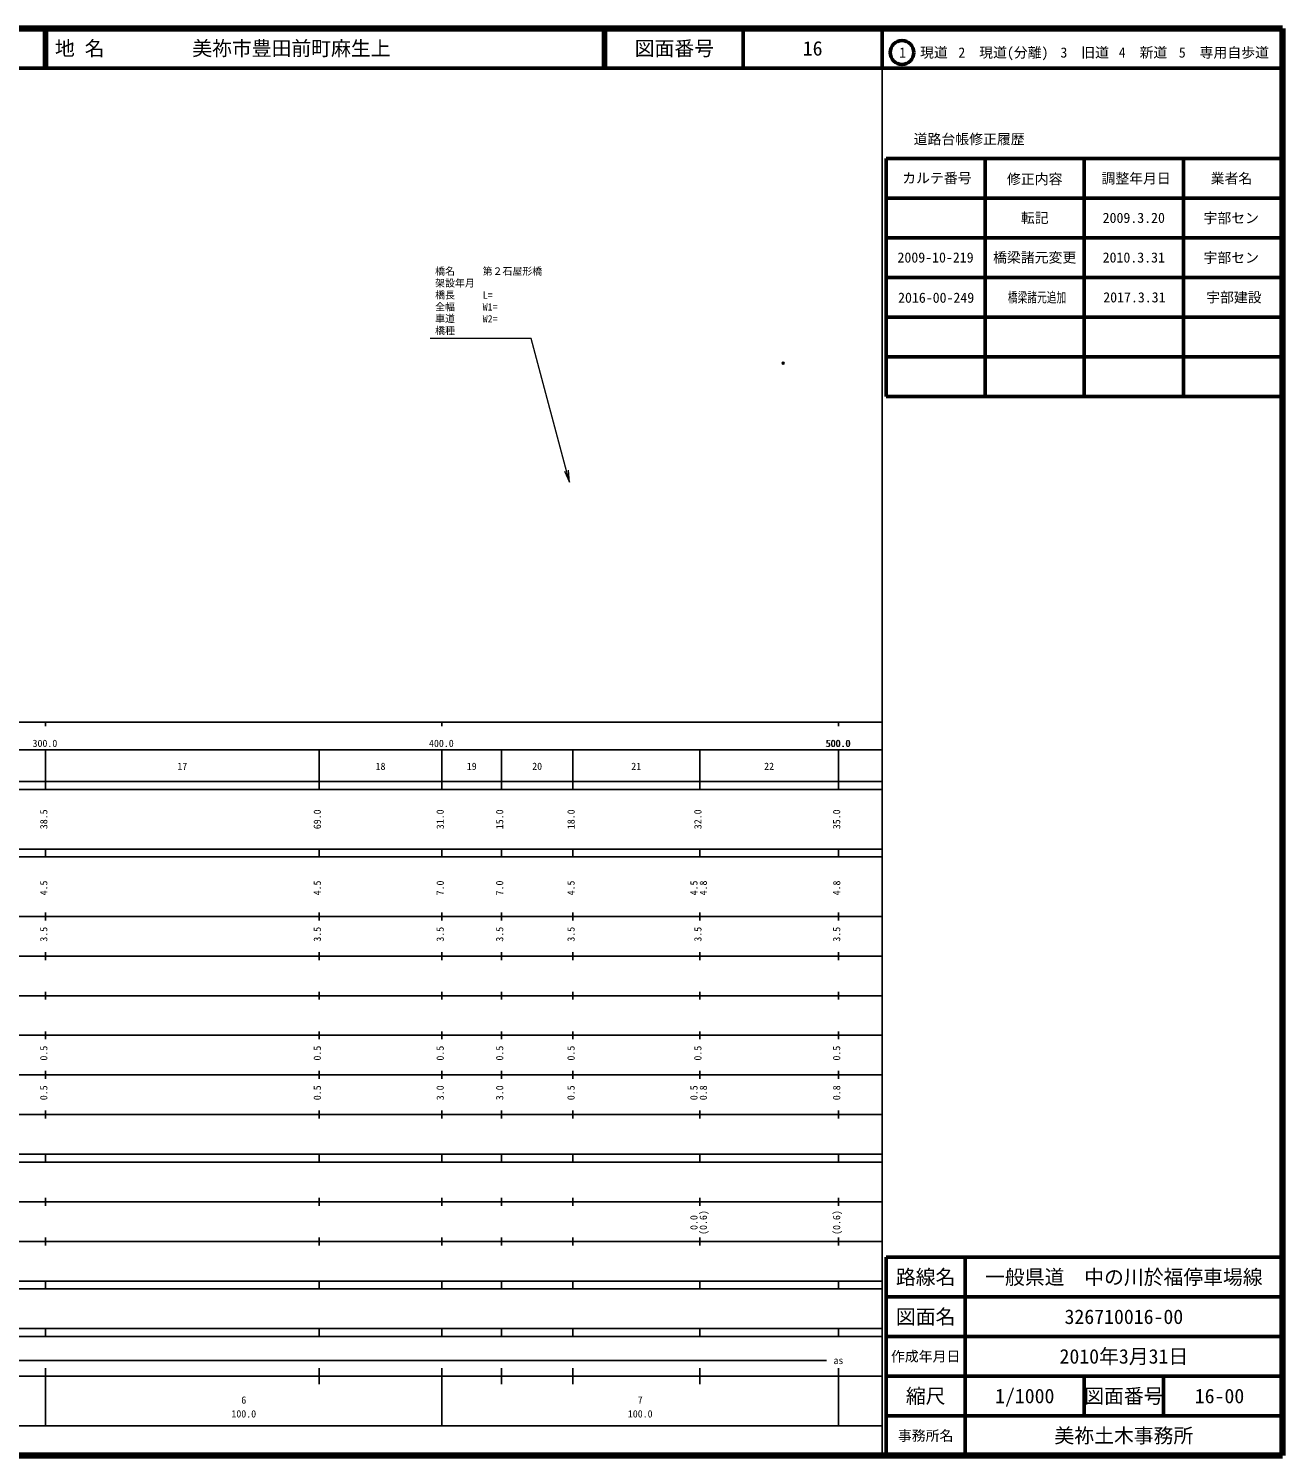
# Model space of a CAD drawing. Units: millimetres on the paper, with parts at other scales. Extents: x 40 to 680, y 20 to 380.
# Drawn here: x 363.7 to 680, y 20 to 380 of the extents above; entities that cross this region are included whole.
import ezdxf
from ezdxf.enums import TextEntityAlignment as Align

# ---------------------------------------------------------------- set-up
doc = ezdxf.new("R2010")
doc.units = ezdxf.units.MM
doc.header["$PDMODE"] = 32
doc.header["$PDSIZE"] = 0.5
for name, color, linetype in [('M-STR-HTXT', 7, 'Continuous'), ('M-TTL-TXT', 7, 'Continuous'), ('S-OTRS', 6, 'Continuous')]:
    doc.layers.add(name, color=color, linetype=linetype)
for name, color, linetype, lineweight in [('S-TTL', 2, 'Continuous', 140), ('S-TTL-BAND', 7, 'Continuous', 25), ('S-TTL-FRAM', 2, 'Continuous', 50), ('S-TTL-LINE', 7, 'Continuous', 50), ('S-TTL-TXT', 7, 'Continuous', 13)]:
    doc.layers.add(name, color=color, linetype=linetype, lineweight=lineweight)
doc.styles.add('ＭＳ ゴシック', font='')
doc.styles.get('ＭＳ ゴシック').set_extended_font_data('MS Gothic')

# ---------------------------------------------------------------- blocks, each defined once
blk = doc.blocks.new('open_arrow')
at = {"color": 0, "linetype": 'Continuous', "lineweight": -2}
blk.add_lwpolyline([(7.5, 1.25), (0, 0), (7.5, -1.25)], dxfattribs=at)

msp = doc.modelspace()

# ---------------------------------------------------------------- linework, layer by layer
at = {"layer": 'S-OTRS'}
msp.add_point((554.062, 295.596), dxfattribs=at)
at = {"layer": 'S-TTL'}
for p, q in [((680, 380), (40, 380)), ((680, 20), (680, 380)), ((40, 20), (680, 20))]:
    msp.add_line(p, q, dxfattribs=at)
at = {"layer": 'S-TTL-BAND'}
for p, q in [((579, 20), (579, 370)), ((40, 205), (579, 205)), ((368, 205), (368, 204)), ((468, 205), (468, 204)), ((568, 205), (568, 204)), ((68, 198), (579, 198)), ((368, 188), (368, 198)), ((437, 188), (437, 198)), ((468, 188), (468, 198)), ((483, 188), (483, 198)), ((501, 188), (501, 198)), ((533, 188), (533, 198)), ((568, 188), (568, 198)), ((40, 190), (579, 190)), ((40, 188), (579, 188)), ((40, 173), (579, 173)), ((368, 171), (368, 173)), ((437, 171), (437, 173)), ((468, 171), (468, 173)), ((483, 171), (483, 173)), ((501, 171), (501, 173)), ((533, 171), (533, 173)), ((568, 171), (568, 173)), ((40, 171), (579, 171)), ((40, 156), (579, 156)), ((368, 155), (368, 157)), ((437, 155), (437, 157)), ((468, 155), (468, 157)), ((483, 155), (483, 157)), ((501, 155), (501, 157)), ((533, 155), (533, 157)), ((568, 155), (568, 157)), ((46, 146), (579, 146)), ((368, 145), (368, 147)), ((437, 145), (437, 147)), ((468, 145), (468, 147)), ((483, 145), (483, 147)), ((501, 145), (501, 147)), ((533, 145), (533, 147)), ((568, 145), (568, 147)), ((368, 135), (368, 137)), ((437, 135), (437, 137)), ((468, 135), (468, 137)), ((483, 135), (483, 137)), ((501, 135), (501, 137)), ((533, 135), (533, 137)), ((568, 135), (568, 137)), ((52, 136), (579, 136)), ((46, 126), (579, 126)), ((368, 125), (368, 127)), ((437, 125), (437, 127)), ((468, 125), (468, 127)), ((483, 125), (483, 127)), ((501, 125), (501, 127)), ((533, 125), (533, 127)), ((568, 125), (568, 127)), ((52, 116), (579, 116)), ((368, 115), (368, 117)), ((437, 115), (437, 117)), ((468, 115), (468, 117)), ((483, 115), (483, 117)), ((501, 115), (501, 117)), ((533, 115), (533, 117)), ((568, 115), (568, 117)), ((46, 106), (579, 106)), ((368, 105), (368, 107)), ((437, 105), (437, 107)), ((468, 105), (468, 107)), ((483, 105), (483, 107)), ((501, 105), (501, 107)), ((533, 105), (533, 107)), ((568, 105), (568, 107)), ((40, 96), (579, 96)), ((40, 94), (579, 94)), ((368, 94), (368, 96)), ((437, 94), (437, 96)), ((468, 94), (468, 96)), ((483, 94), (483, 96)), ((501, 94), (501, 96)), ((533, 94), (533, 96)), ((568, 94), (568, 96)), ((49, 84), (579, 84)), ((368, 83), (368, 85)), ((437, 83), (437, 85)), ((468, 83), (468, 85)), ((483, 83), (483, 85)), ((501, 83), (501, 85)), ((533, 83), (533, 85)), ((568, 83), (568, 85)), ((40, 74), (579, 74)), ((368, 73), (368, 75)), ((437, 73), (437, 75)), ((468, 73), (468, 75)), ((483, 73), (483, 75)), ((501, 73), (501, 75)), ((533, 73), (533, 75)), ((568, 73), (568, 75)), ((40, 64), (579, 64)), ((40, 62), (579, 62)), ((368, 62), (368, 64)), ((437, 62), (437, 64)), ((468, 62), (468, 64)), ((483, 62), (483, 64)), ((501, 62), (501, 64)), ((533, 62), (533, 64)), ((568, 62), (568, 64)), ((40, 52), (579, 52)), ((368, 50), (368, 52)), ((437, 50), (437, 52)), ((468, 50), (468, 52)), ((483, 50), (483, 52)), ((501, 50), (501, 52)), ((533, 50), (533, 52)), ((568, 50), (568, 52)), ((40, 50), (579, 50)), ((71, 44), (565, 44)), ((40, 40), (579, 40)), ((368, 27.5), (368, 42)), ((437, 38), (437, 42)), ((468, 27.5), (468, 42)), ((483, 38), (483, 42)), ((501, 38), (501, 42)), ((533, 38), (533, 42)), ((568, 27.5), (568, 42)), ((68, 27.5), (579, 27.5))]:
    msp.add_line(p, q, dxfattribs=at)
at = {"layer": 'S-TTL-FRAM'}
for p, q in [((580, 347.197), (580, 287.197)), ((580, 347.197), (680, 347.197)), ((580, 287.197), (680, 287.197)), ((680, 70), (580, 70)), ((580, 70), (580, 20))]:
    msp.add_line(p, q, dxfattribs=at)
at = {"layer": 'S-TTL-LINE'}
for p, q in [((367.75, 380), (367.75, 370)), ((368.25, 380), (368.25, 370)), ((508.747, 380), (508.747, 370)), ((509.247, 380), (509.247, 370)), ((543.997, 380), (543.997, 370)), ((579, 380), (579, 370)), ((40, 370), (680, 370)), ((605, 347.197), (605, 287.197)), ((630, 347.197), (630, 287.197)), ((655, 347.197), (655, 287.197)), ((580, 337.197), (680, 337.197)), ((580, 327.197), (680, 327.197)), ((580, 317.197), (680, 317.197)), ((580, 307.197), (680, 307.197)), ((580, 297.197), (680, 297.197)), ((600, 70), (600, 20)), ((680, 60), (580, 60)), ((680, 50), (580, 50)), ((680, 40), (580, 40)), ((630, 40), (630, 30)), ((650, 40), (650, 30)), ((680, 30), (580, 30))]:
    msp.add_line(p, q, dxfattribs=at)
msp.add_circle((584.031, 373.958), 3, dxfattribs=at)
at = {"layer": 'S-TTL-TXT'}
msp.add_lwpolyline([(500.194, 265.555), (490.476, 301.779), (465.029, 301.779)], dxfattribs=at)

# ---------------------------------------------------------------- block references
at = {"layer": 'S-TTL-TXT', "xscale": 0.4, "yscale": 0.4, "rotation": 105}
msp.add_blockref('open_arrow', (500.194, 265.555), dxfattribs=at)

# ---------------------------------------------------------------- texts
at = {"layer": 'M-STR-HTXT', "style": 'ＭＳ ゴシック'}
for s, p in [('橋名', (466.268, 317.302)), ('架設年月', (466.268, 314.302)), ('第２石屋形橋', (478.268, 317.302)), ('橋長', (466.268, 311.302)), ('L=', (478.268, 311.302)), ('全幅', (466.268, 308.302)), ('W1=', (478.268, 308.302)), ('車道', (466.268, 305.362)), ('W2=', (478.268, 305.302)), ('橋種', (466.268, 302.302))]:
    msp.add_text(s, height=1.833, dxfattribs=at).set_placement(p, align=Align.BOTTOM_LEFT)
at = {"layer": 'M-TTL-TXT', "style": 'ＭＳ ゴシック'}
for s, p in [('2016-00-249', (583.046, 310.044)), ('2017.3.31', (634.796, 310.138))]:
    msp.add_text(s, height=2.566, dxfattribs=at).set_placement(p, align=Align.BOTTOM_LEFT)
at = {"layer": 'M-TTL-TXT', "style": 'ＭＳ ゴシック', "width": 0.7}
msp.add_text('橋梁諸元追加', height=2.566, dxfattribs=at).set_placement((610.749, 310.138), align=Align.BOTTOM_LEFT)
at = {"layer": 'M-TTL-TXT', "style": 'ＭＳ ゴシック'}
msp.add_text('宇部建設', height=2.566, dxfattribs=at).set_placement((667.758, 310.138), align=Align.BOTTOM_CENTER)
at = {"layer": 'S-TTL-BAND', "style": 'ＭＳ ゴシック'}
msp.add_text('2009-10-219', height=2.566, dxfattribs=at).set_placement((592.5, 322.245), align=Align.MIDDLE_CENTER)
for s, p in [('300.0', (367.844, 198.195)), ('400.0', (467.844, 198.195)), ('500.0', (567.844, 198.195)), ('500.0', (568, 198.195)), ('17', (402.5, 192.405)), ('18', (452.5, 192.405)), ('19', (475.5, 192.405)), ('20', (492, 192.405)), ('21', (517, 192.405)), ('22', (550.5, 192.405)), ('as', (568, 42.5)), ('6', (418, 32.523)), ('7', (518, 32.523)), ('100.0', (418, 29.033)), ('100.0', (518, 29.033))]:
    msp.add_text(s, height=1.833, dxfattribs=at).set_placement(p, align=Align.BOTTOM_CENTER)
for s, p in [('38.5', (369, 180.5)), ('69.0', (438, 180.5)), ('31.0', (469, 180.5)), ('15.0', (484, 180.5)), ('18.0', (502, 180.5)), ('32.0', (534, 180.5)), ('35.0', (569, 180.5)), ('4.5', (369, 163.174)), ('4.5', (438, 163.174)), ('7.0', (469, 163.174)), ('7.0', (484, 163.174)), ('4.5', (502, 163.174)), ('4.5', (533, 163.174)), ('4.8', (535.37, 163.174)), ('4.8', (569, 163.174)), ('3.5', (369, 151.5)), ('3.5', (438, 151.5)), ('3.5', (469, 151.5)), ('3.5', (484, 151.5)), ('3.5', (502, 151.5)), ('3.5', (534, 151.5)), ('3.5', (569, 151.5)), ('0.5', (369, 121.5)), ('0.5', (438, 121.5)), ('0.5', (469, 121.5)), ('0.5', (484, 121.5)), ('0.5', (502, 121.5)), ('0.5', (534, 121.5)), ('0.5', (569, 121.5)), ('0.5', (369, 111.5)), ('0.5', (438, 111.5)), ('3.0', (469, 111.5)), ('3.0', (484, 111.5)), ('0.5', (502, 111.5)), ('0.5', (533, 111.5)), ('0.8', (535.37, 111.5)), ('0.8', (569, 111.5)), ('0.0', (533, 78.764)), ('(0.6)', (535.37, 78.764)), ('(0.6)', (569, 78.764))]:
    msp.add_text(s, height=1.833, rotation=90, dxfattribs=at).set_placement(p, align=Align.BOTTOM_CENTER)
at = {"layer": 'S-TTL-TXT', "style": 'ＭＳ ゴシック'}
for s, p in [('地 名', (370.38, 375)), ('美祢市豊田前町麻生上', (405.024, 375))]:
    msp.add_text(s, height=3.666, dxfattribs=at).set_placement(p, align=Align.MIDDLE_LEFT)
for s, height, p in [('図面番号', 3.666, (526.622, 375)), ('16', 3.666, (561.497, 375)), ('1\u3000現道', 2.566, (589.448, 373.958)), ('2\u3000現道(分離)', 2.566, (609.619, 373.958)), ('3\u3000旧道', 2.566, (630.121, 373.958)), ('4\u3000新道', 2.566, (644.824, 373.958)), ('5\u3000専用自歩道', 2.566, (665.228, 373.958)), ('道路台帳修正履歴', 2.566, (600.968, 352.113)), ('カルテ番号', 2.566, (592.839, 342.277)), ('修正内容', 2.566, (617.509, 342.023)), ('調整年月日', 2.566, (643.089, 342.197)), ('業者名', 2.566, (667.134, 342.197)), ('転記', 2.566, (617.5, 332.245)), ('2009.3.20', 2.566, (642.5, 332.245)), ('宇部セン', 2.566, (667.077, 332.189)), ('橋梁諸元変更', 2.566, (617.5, 322.245)), ('2010.3.31', 2.566, (642.5, 322.245)), ('宇部セン', 2.566, (667.077, 322.189)), ('路線名', 3.666, (590, 65)), ('路線名', 3.666, (590, 65)), ('一般県道\u3000中の川於福停車場線', 3.666, (640, 65)), ('図面名', 3.666, (590, 55)), ('図面名', 3.666, (590, 55)), ('326710016-00', 3.666, (640, 55)), ('2010年3月31日', 3.666, (640, 45)), ('作成年月日', 2.566, (590, 45)), ('作成年月日', 2.566, (590, 45)), ('縮尺', 3.666, (590, 35)), ('縮尺', 3.666, (590, 35)), ('1/1000', 3.666, (615, 35)), ('図面番号', 3.666, (640, 35)), ('図面番号', 3.666, (640, 35)), ('16-00', 3.666, (664.125, 35)), ('事務所名', 2.566, (590, 25)), ('事務所名', 2.566, (590, 25)), ('美祢土木事務所', 3.666, (640, 25))]:
    msp.add_text(s, height=height, dxfattribs=at).set_placement(p, align=Align.MIDDLE_CENTER)

doc.saveas('drawing.dxf')
